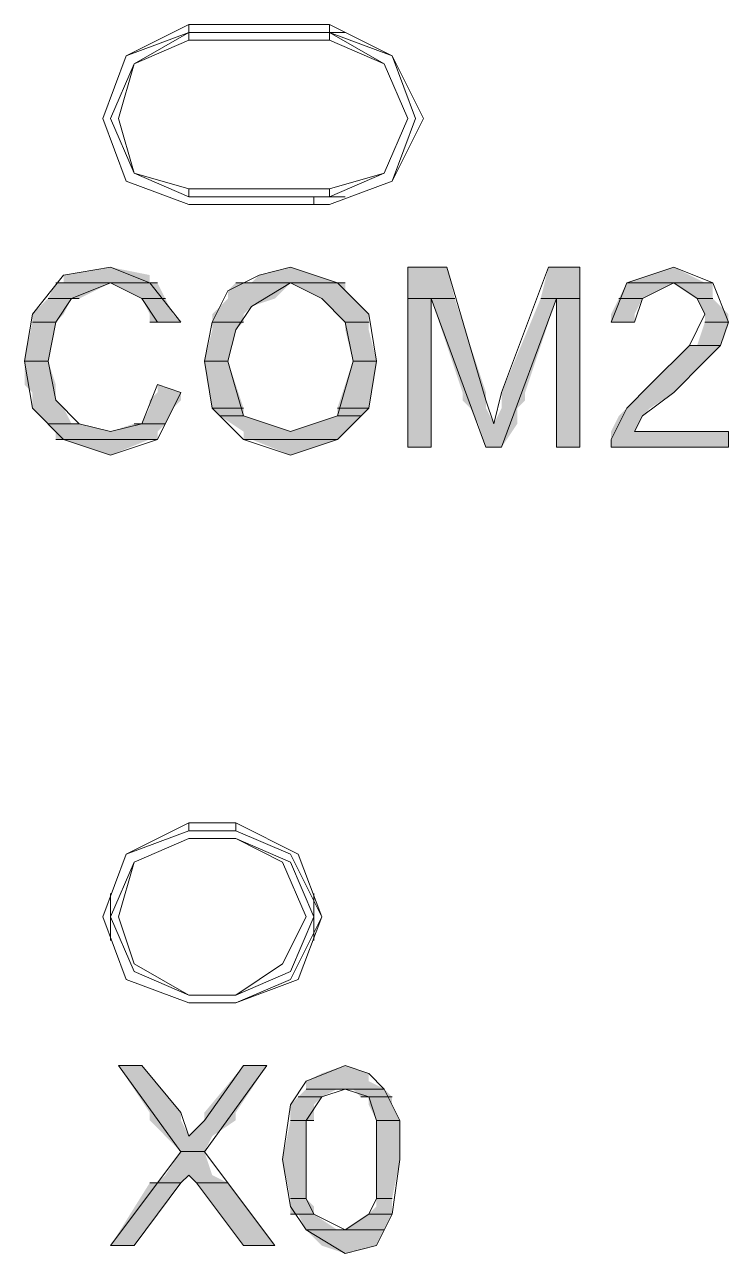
# Model space of a CAD drawing. Header units: millimetres. Extents: x -11 to 1219, y 0 to 1751.
# Drawn here: x 254.78 to 259.87, y 936.95 to 945.84 of the extents above; entities that cross this region are included whole.
import ezdxf

# ---------------------------------------------------------------- set-up
doc = ezdxf.new("R2010")
doc.units = ezdxf.units.MM
doc.header["$LTSCALE"] = 10
doc.layers.add('_MULTI_WIRE', color=9, linetype='CONTINUOUS')
doc.layers.add('PDF_Geometry', color=7, linetype='CONTINUOUS', true_color=0x151d1f)
doc.layers.add('PDF_Solid Fills', color=7, linetype='CONTINUOUS', true_color=0x070809)
doc.layers.get('_MULTI_WIRE').off()

# ---------------------------------------------------------------- blocks, each defined once
blk = doc.blocks.new('DVP-28SWS211R')
at = {"layer": 'PDF_Geometry', "color": 7, "lineweight": 9, "true_color": 0xffffff}
for p, q in [((2.6626, -18.8648), (3.1158, -18.6382)), ((3.1158, -18.6382), (3.1158, -18.6949)), ((3.1158, -18.6382), (4.1355, -18.6382)), ((4.1355, -18.6382), (4.1355, -18.6949)), ((4.5887, -18.8649), (4.1355, -18.6382)), ((2.6626, -18.8649), (3.1158, -18.695)), ((3.1158, -18.695), (2.7192, -18.9216)), ((3.1158, -18.7516), (2.7192, -18.9216)), ((3.1158, -18.695), (3.1158, -18.7516)), ((4.1355, -18.695), (3.1158, -18.695)), ((3.1158, -18.695), (4.1355, -18.695)), ((4.1355, -18.7516), (3.1158, -18.7516)), ((4.0222, -18.695), (4.0222, -18.695)), ((4.2488, -18.695), (4.0222, -18.695)), ((4.1355, -18.6949), (4.5887, -18.8649)), ((4.1355, -18.695), (4.1355, -18.7516)), ((4.1355, -18.695), (4.5321, -18.9216)), ((4.5321, -18.9215), (4.1355, -18.7516)), ((2.4926, -19.3181), (2.6626, -18.8648)), ((2.4926, -19.3181), (2.6626, -18.8649)), ((2.7192, -18.9216), (2.5493, -19.3181)), ((2.7192, -18.9216), (2.6059, -19.3181)), ((4.702, -19.3181), (4.5321, -18.9215)), ((4.5321, -18.9216), (4.702, -19.3181)), ((4.5887, -18.8649), (4.7587, -19.3181)), ((4.8153, -19.3181), (4.5887, -18.8649)), ((2.6626, -19.7713), (2.4926, -19.3181)), ((2.6626, -19.7713), (2.4926, -19.3181)), ((2.5493, -19.3181), (2.7192, -19.7147)), ((2.6059, -19.3181), (2.7192, -19.7147)), ((4.702, -19.3181), (4.5321, -19.7147)), ((4.5321, -19.7146), (4.702, -19.3181)), ((4.7587, -19.3181), (4.5887, -19.7713)), ((4.5887, -19.7713), (4.8153, -19.3181)), ((2.7192, -19.7147), (3.1158, -19.8846)), ((2.7192, -19.7147), (3.1158, -19.828)), ((4.1355, -19.8279), (4.5321, -19.7146)), ((4.5321, -19.7147), (4.1355, -19.8846)), ((3.1158, -19.9413), (2.6626, -19.7713)), ((3.1158, -19.9412), (2.6626, -19.7713)), ((3.1158, -19.8279), (4.1355, -19.8279)), ((3.1158, -19.8846), (3.1158, -19.828)), ((4.5887, -19.7713), (4.1355, -19.9412)), ((4.1355, -19.9412), (4.5887, -19.7713)), ((4.1355, -19.8846), (4.1355, -19.828)), ((4.1355, -19.8846), (3.1158, -19.8846)), ((4.0222, -19.9412), (4.0222, -19.8846)), ((4.0222, -19.8846), (4.2488, -19.8846)), ((3.1158, -19.9412), (3.1158, -19.9412)), ((4.1355, -19.9412), (3.1158, -19.9412)), ((3.1158, -19.9412), (4.1355, -19.9412)), ((4.1355, -19.9412), (4.1355, -19.9412)), ((2.2094, -20.4511), (1.9828, -20.7344)), ((2.5493, -20.3945), (2.2094, -20.4511)), ((2.8326, -20.5078), (2.5493, -20.3945)), ((3.6257, -20.4511), (3.3991, -20.5644)), ((3.8523, -20.3945), (3.6257, -20.4511)), ((4.1922, -20.5078), (3.8523, -20.3945)), ((4.702, -20.3945), (4.9853, -20.3945)), ((4.9853, -20.3945), (4.702, -20.3945)), ((4.9853, -20.3945), (4.702, -20.3945)), ((4.702, -20.3945), (4.702, -21.6975)), ((5.2685, -21.3576), (4.9853, -20.3945)), ((5.7218, -20.3945), (5.3818, -21.3009)), ((5.7218, -20.3945), (5.9484, -20.3945)), ((5.9484, -20.3945), (5.7218, -20.3945)), ((5.9484, -20.3945), (5.7218, -20.3945)), ((5.9484, -21.6975), (5.9484, -20.3945)), ((6.6282, -20.3945), (6.2883, -20.5078)), ((6.9114, -20.5078), (6.6282, -20.3945)), ((2.2094, -20.5078), (2.1527, -20.5078)), ((2.1527, -20.5078), (2.8892, -20.5078)), ((2.8892, -20.5078), (2.2094, -20.5078)), ((2.2094, -20.5078), (2.8892, -20.5078)), ((2.8892, -20.5078), (2.2094, -20.5078)), ((2.2661, -20.6211), (2.5493, -20.5078)), ((2.5493, -20.5078), (2.7759, -20.6211)), ((3.0592, -20.791), (2.8326, -20.5078)), ((3.569, -20.5078), (3.4557, -20.5078)), ((3.4557, -20.5078), (4.2488, -20.5078)), ((4.2488, -20.5078), (3.569, -20.5078)), ((3.569, -20.5078), (4.2488, -20.5078)), ((4.2488, -20.5078), (3.569, -20.5078)), ((3.569, -20.6777), (3.8523, -20.5078)), ((3.8523, -20.5078), (4.0789, -20.6211)), ((4.4188, -20.7344), (4.1922, -20.5078)), ((6.2883, -20.5078), (6.175, -20.791)), ((6.2883, -20.5078), (6.9114, -20.5078)), ((6.9114, -20.5078), (6.2883, -20.5078)), ((6.2883, -20.5078), (6.9114, -20.5078)), ((6.9114, -20.5078), (6.2883, -20.5078)), ((6.2883, -20.5078), (6.9114, -20.5078)), ((6.9114, -20.5078), (6.2883, -20.5078)), ((6.2883, -20.5078), (6.9114, -20.5078)), ((6.9114, -20.5078), (6.2883, -20.5078)), ((6.4016, -20.6211), (6.6282, -20.5078)), ((6.6282, -20.5078), (6.7981, -20.6211)), ((7.0247, -20.791), (6.9114, -20.5078)), ((2.0961, -20.6211), (2.266, -20.6211)), ((2.266, -20.6211), (2.0961, -20.6211)), ((2.0961, -20.6211), (2.3227, -20.6211)), ((2.266, -20.6211), (2.0961, -20.6211)), ((2.1528, -20.791), (2.2661, -20.6211)), ((2.3227, -20.6211), (2.266, -20.6211)), ((2.7759, -20.6211), (2.9459, -20.6211)), ((2.9459, -20.6211), (2.7759, -20.6211)), ((2.7759, -20.6211), (2.9459, -20.6211)), ((2.9459, -20.6211), (2.7759, -20.6211)), ((2.7759, -20.6211), (2.8892, -20.791)), ((3.3991, -20.5644), (3.2858, -20.7911)), ((4.0789, -20.6211), (4.2488, -20.791)), ((4.702, -20.6211), (4.872, -20.6211)), ((4.872, -20.6211), (4.702, -20.6211)), ((4.702, -20.6211), (4.872, -20.6211)), ((4.872, -20.6211), (4.702, -20.6211)), ((4.872, -20.6211), (5.0419, -20.6211)), ((5.0419, -20.6211), (4.872, -20.6211)), ((4.872, -20.6211), (5.0419, -20.6211)), ((5.0419, -20.6211), (4.872, -20.6211)), ((4.872, -21.6975), (4.872, -20.6211)), ((4.872, -20.6211), (5.2685, -21.6975)), ((5.3818, -21.6975), (5.7784, -20.6211)), ((5.6651, -20.6211), (5.9484, -20.6211)), ((5.9484, -20.6211), (5.6651, -20.6211)), ((5.6651, -20.6211), (5.9484, -20.6211)), ((5.9484, -20.6211), (5.6651, -20.6211)), ((5.7784, -20.6211), (5.7784, -21.6975)), ((6.2316, -20.6211), (6.4016, -20.6211)), ((6.4016, -20.6211), (6.2316, -20.6211)), ((6.2316, -20.6211), (6.4016, -20.6211)), ((6.4016, -20.6211), (6.2316, -20.6211)), ((6.3449, -20.791), (6.4016, -20.6211)), ((6.7981, -20.6211), (6.9114, -20.6211)), ((6.9114, -20.6211), (6.7981, -20.6211)), ((6.7981, -20.6211), (6.9114, -20.6211)), ((6.9114, -20.6211), (6.7981, -20.6211)), ((6.7981, -20.6211), (6.8548, -20.7344)), ((3.4557, -20.8477), (3.569, -20.6777)), ((1.9828, -20.7344), (1.9261, -21.0743)), ((1.9828, -20.791), (2.1527, -20.791)), ((2.1527, -20.791), (1.9828, -20.791)), ((1.9828, -20.791), (2.1527, -20.791)), ((2.1527, -20.791), (1.9828, -20.791)), ((1.9828, -20.791), (2.1527, -20.791)), ((2.1527, -20.791), (1.9828, -20.791)), ((1.9828, -20.791), (2.1527, -20.791)), ((2.1527, -20.791), (1.9828, -20.791)), ((2.0961, -21.0743), (2.1528, -20.791)), ((2.8326, -20.791), (2.8892, -20.791)), ((2.8892, -20.791), (2.8326, -20.791)), ((2.8326, -20.791), (3.0592, -20.791)), ((2.8892, -20.791), (2.8326, -20.791)), ((3.0592, -20.791), (2.8892, -20.791)), ((2.8892, -20.791), (2.8892, -20.791)), ((2.8892, -20.791), (2.8892, -20.791)), ((2.8892, -20.791), (3.0592, -20.791)), ((3.2858, -20.7911), (3.2291, -21.0743)), ((3.2858, -20.791), (3.5124, -20.791)), ((3.5124, -20.791), (3.2858, -20.791)), ((3.2858, -20.791), (3.5124, -20.791)), ((3.5124, -20.791), (3.2858, -20.791)), ((4.2488, -20.791), (4.4188, -20.791)), ((4.4188, -20.791), (4.2488, -20.791)), ((4.2488, -20.791), (4.4188, -20.791)), ((4.4188, -20.791), (4.2488, -20.791)), ((4.2488, -20.791), (4.3055, -21.0743)), ((4.4754, -21.0743), (4.4188, -20.7344)), ((6.175, -20.791), (6.3449, -20.791)), ((6.3449, -20.791), (6.175, -20.791)), ((6.175, -20.791), (6.3449, -20.791)), ((6.3449, -20.791), (6.175, -20.791)), ((6.175, -20.791), (6.3449, -20.791)), ((6.3449, -20.791), (6.175, -20.791)), ((6.175, -20.791), (6.3449, -20.791)), ((6.8548, -20.7344), (6.7415, -20.961)), ((6.8548, -20.791), (7.0247, -20.791)), ((7.0247, -20.791), (6.8548, -20.791)), ((6.8548, -20.791), (7.0247, -20.791)), ((7.0247, -20.791), (6.8548, -20.791)), ((6.8548, -20.791), (7.0247, -20.791)), ((7.0247, -20.791), (6.8548, -20.791)), ((6.8548, -20.791), (7.0247, -20.791)), ((7.0247, -20.791), (6.8548, -20.791)), ((6.9681, -20.961), (7.0247, -20.791)), ((3.399, -21.0743), (3.4557, -20.8477)), ((6.7415, -20.961), (6.4582, -21.2443)), ((6.7981, -20.961), (6.7415, -20.961)), ((6.7415, -20.961), (6.9681, -20.961)), ((6.9681, -20.961), (6.7981, -20.961)), ((6.7981, -20.961), (6.9681, -20.961)), ((6.9681, -20.961), (6.7981, -20.961)), ((6.8548, -21.0743), (6.9681, -20.961)), ((1.9261, -21.0743), (2.0961, -21.0743)), ((2.0961, -21.0743), (1.9261, -21.0743)), ((1.9261, -21.0743), (2.0961, -21.0743)), ((2.0961, -21.0743), (1.9261, -21.0743)), ((1.9261, -21.0743), (1.9828, -21.4142)), ((2.1528, -21.3576), (2.0961, -21.0743)), ((3.2291, -21.0743), (3.3991, -21.0743)), ((3.3991, -21.0743), (3.2291, -21.0743)), ((3.2291, -21.0743), (3.3991, -21.0743)), ((3.3991, -21.0743), (3.2291, -21.0743)), ((3.2291, -21.0743), (3.3991, -21.0743)), ((3.3991, -21.0743), (3.2291, -21.0743)), ((3.2291, -21.0743), (3.3991, -21.0743)), ((3.3991, -21.0743), (3.2291, -21.0743)), ((3.2291, -21.0743), (3.3991, -21.0743)), ((3.3991, -21.0743), (3.2291, -21.0743)), ((3.2291, -21.0743), (3.3991, -21.0743)), ((3.3991, -21.0743), (3.2291, -21.0743)), ((3.2291, -21.0743), (3.2858, -21.4142)), ((3.5123, -21.4708), (3.399, -21.0743)), ((4.3055, -21.0743), (4.1922, -21.4708)), ((4.3055, -21.0743), (4.4754, -21.0743)), ((4.4754, -21.0743), (4.3055, -21.0743)), ((4.3055, -21.0743), (4.4754, -21.0743)), ((4.4754, -21.0743), (4.3055, -21.0743)), ((4.3055, -21.0743), (4.4754, -21.0743)), ((4.4754, -21.0743), (4.3055, -21.0743)), ((4.3055, -21.0743), (4.4754, -21.0743)), ((4.4754, -21.0743), (4.3055, -21.0743)), ((4.3055, -21.0743), (4.4754, -21.0743)), ((4.4754, -21.0743), (4.3055, -21.0743)), ((4.3055, -21.0743), (4.4754, -21.0743)), ((4.4754, -21.0743), (4.3055, -21.0743)), ((4.4188, -21.4142), (4.4754, -21.0743)), ((6.6282, -21.3009), (6.8548, -21.0743)), ((2.8892, -21.2443), (2.7759, -21.5275)), ((3.0592, -21.3009), (2.8892, -21.2443)), ((6.4582, -21.2443), (6.2883, -21.4142)), ((2.8892, -21.6408), (3.0592, -21.3009)), ((5.3818, -21.3009), (5.3252, -21.5275)), ((6.4016, -21.4709), (6.6282, -21.3009)), ((1.9828, -21.4142), (2.2094, -21.6408)), ((2.3227, -21.5275), (2.1528, -21.3576)), ((3.2858, -21.4142), (3.5124, -21.4142)), ((3.5124, -21.4142), (3.2858, -21.4142)), ((3.2858, -21.4142), (3.5124, -21.4142)), ((3.5124, -21.4142), (3.2858, -21.4142)), ((3.2858, -21.4142), (3.5124, -21.6408)), ((4.1922, -21.4142), (4.4188, -21.4142)), ((4.4188, -21.4142), (4.1922, -21.4142)), ((4.1922, -21.4142), (4.4188, -21.4142)), ((4.4188, -21.4142), (4.1922, -21.4142)), ((4.1922, -21.6408), (4.4188, -21.4142)), ((5.3252, -21.5275), (5.2685, -21.3576)), ((6.2883, -21.4142), (6.175, -21.6408)), ((3.3424, -21.4708), (3.5124, -21.4708)), ((3.5124, -21.4708), (3.3424, -21.4708)), ((3.3424, -21.4708), (3.5124, -21.4708)), ((3.5124, -21.4708), (3.3424, -21.4708)), ((3.8523, -21.5841), (3.5123, -21.4708)), ((4.1922, -21.4708), (3.8523, -21.5841)), ((4.1922, -21.4708), (4.3622, -21.4708)), ((4.3622, -21.4708), (4.1922, -21.4708)), ((4.1922, -21.4708), (4.3622, -21.4708)), ((4.3622, -21.4708), (4.1922, -21.4708)), ((6.3449, -21.5842), (6.4016, -21.4709)), ((2.0961, -21.5275), (2.3227, -21.5275)), ((2.3227, -21.5275), (2.0961, -21.5275)), ((2.0961, -21.5275), (2.3227, -21.5275)), ((2.3227, -21.5275), (2.0961, -21.5275)), ((2.5493, -21.5842), (2.3227, -21.5275)), ((2.7759, -21.5275), (2.5493, -21.5842)), ((2.7759, -21.5275), (2.7193, -21.5275)), ((2.7193, -21.5275), (2.9459, -21.5275)), ((2.9459, -21.5275), (2.7759, -21.5275)), ((2.7759, -21.5275), (2.9459, -21.5275)), ((2.9459, -21.5275), (2.7759, -21.5275)), ((6.3449, -21.5842), (7.0247, -21.5842)), ((7.0247, -21.5842), (6.3449, -21.5842)), ((7.0247, -21.5842), (6.3449, -21.5842)), ((7.0247, -21.6975), (7.0247, -21.5842)), ((2.1527, -21.6408), (2.8325, -21.6408)), ((2.8325, -21.6408), (2.1527, -21.6408)), ((2.1527, -21.6408), (2.8892, -21.6408)), ((2.8325, -21.6408), (2.1527, -21.6408)), ((2.2094, -21.6408), (2.5493, -21.7541)), ((2.5493, -21.7541), (2.8892, -21.6408)), ((2.8892, -21.6408), (2.8325, -21.6408)), ((3.5124, -21.6408), (4.1922, -21.6408)), ((4.1922, -21.6408), (3.5124, -21.6408)), ((3.5124, -21.6408), (4.1922, -21.6408)), ((4.1922, -21.6408), (3.5124, -21.6408)), ((3.5124, -21.6408), (3.8523, -21.7541)), ((3.8523, -21.7541), (4.1922, -21.6408)), ((4.702, -21.6975), (4.872, -21.6975)), ((4.872, -21.6975), (4.702, -21.6975)), ((4.702, -21.6975), (4.872, -21.6975)), ((5.2685, -21.6975), (5.3818, -21.6975)), ((5.2686, -21.6975), (5.3819, -21.6975)), ((5.3819, -21.6975), (5.2686, -21.6975)), ((5.7784, -21.6975), (5.9484, -21.6975)), ((5.9484, -21.6975), (5.7784, -21.6975)), ((5.7784, -21.6975), (5.9484, -21.6975)), ((6.175, -21.6408), (6.175, -21.6975)), ((6.175, -21.6975), (7.0247, -21.6975)), ((7.0247, -21.6975), (6.175, -21.6975)), ((6.175, -21.6975), (7.0247, -21.6975)), ((2.6626, -24.6433), (3.1158, -24.4167)), ((3.1158, -24.4167), (3.1158, -24.4734)), ((3.1158, -24.4167), (3.4557, -24.4167)), ((3.4557, -24.4167), (3.4557, -24.4734)), ((3.9089, -24.6433), (3.4557, -24.4167)), ((3.1158, -24.4734), (2.6626, -24.6433)), ((2.7192, -24.7), (3.1158, -24.53)), ((3.1158, -24.53), (2.7192, -24.7)), ((3.4557, -24.4734), (3.1158, -24.4734)), ((3.1158, -24.53), (3.1158, -24.53)), ((3.1158, -24.53), (3.4557, -24.53)), ((3.4557, -24.53), (3.1158, -24.53)), ((3.4557, -24.4733), (3.8523, -24.6433)), ((3.4557, -24.53), (3.4557, -24.53)), ((3.4557, -24.53), (3.7956, -24.7)), ((3.8523, -24.7), (3.4557, -24.53)), ((2.4926, -25.0965), (2.6626, -24.6433)), ((2.6626, -24.6433), (2.4926, -25.0965)), ((2.7192, -24.7), (2.5493, -25.0965)), ((2.6059, -25.0965), (2.7192, -24.7)), ((3.7956, -24.7), (3.9656, -25.0965)), ((3.8523, -24.6433), (4.0789, -25.0965)), ((4.0222, -25.0965), (3.8523, -24.7)), ((4.0789, -25.0965), (3.9089, -24.6433)), ((2.5493, -25.2665), (2.5493, -24.9266)), ((4.0222, -25.2665), (4.0222, -24.9266)), ((2.6626, -25.5498), (2.4926, -25.0965)), ((2.4926, -25.0965), (2.6626, -25.5498)), ((2.5493, -25.0965), (2.7192, -25.4931)), ((2.7192, -25.4364), (2.6059, -25.0965)), ((3.9656, -25.0965), (3.7956, -25.4365)), ((4.0789, -25.0965), (3.8523, -25.5497)), ((3.8523, -25.4931), (4.0222, -25.0965)), ((3.9089, -25.5497), (4.0789, -25.0965)), ((3.1158, -25.6631), (2.7192, -25.4364)), ((3.7956, -25.4365), (3.4557, -25.6631)), ((2.7192, -25.4931), (3.1158, -25.6631)), ((3.4557, -25.6631), (3.8523, -25.4931)), ((3.1158, -25.7197), (2.6626, -25.5498)), ((2.6626, -25.5498), (3.1158, -25.7197)), ((3.8523, -25.5497), (3.4557, -25.7197)), ((3.4557, -25.7197), (3.9089, -25.5497)), ((3.1158, -25.6631), (3.1158, -25.6631)), ((3.4557, -25.6631), (3.1158, -25.6631)), ((3.1158, -25.6631), (3.4557, -25.6631)), ((3.4557, -25.6631), (3.4557, -25.6631)), ((3.1158, -25.7197), (3.1158, -25.7197)), ((3.4557, -25.7197), (3.1158, -25.7197)), ((3.1158, -25.7197), (3.4557, -25.7197)), ((3.4557, -25.7197), (3.4557, -25.7197)), ((2.6059, -26.1729), (2.7759, -26.1729)), ((2.7759, -26.1729), (2.6059, -26.1729)), ((2.7759, -26.1729), (2.6059, -26.1729)), ((2.6059, -26.1729), (3.0591, -26.7961)), ((3.0591, -26.5128), (2.7759, -26.1729)), ((3.2291, -26.7961), (3.6823, -26.1729)), ((3.5124, -26.1729), (3.2291, -26.5695)), ((3.5124, -26.1729), (3.6823, -26.1729)), ((3.6823, -26.1729), (3.5124, -26.1729)), ((3.6823, -26.1729), (3.5124, -26.1729)), ((4.2488, -26.1729), (3.9656, -26.2862)), ((4.4188, -26.2296), (4.2488, -26.1729)), ((4.5321, -26.3429), (4.4188, -26.2296)), ((3.9656, -26.2862), (3.8523, -26.4562)), ((3.9089, -26.3995), (4.0789, -26.3995)), ((4.0789, -26.3995), (3.9089, -26.3995)), ((3.9089, -26.3995), (4.0789, -26.3995)), ((4.0789, -26.3995), (3.9089, -26.3995)), ((3.9656, -26.3428), (4.1922, -26.3428)), ((4.1922, -26.3428), (3.9656, -26.3428)), ((3.9656, -26.3428), (4.2488, -26.3428)), ((4.1922, -26.3428), (3.9656, -26.3428)), ((3.9656, -26.5695), (4.0789, -26.3995)), ((4.0789, -26.3995), (4.2488, -26.3428)), ((4.2488, -26.3428), (4.1922, -26.3428)), ((4.2488, -26.3428), (4.5321, -26.3428)), ((4.5321, -26.3428), (4.2488, -26.3428)), ((4.2488, -26.3428), (4.5321, -26.3428)), ((4.5321, -26.3428), (4.2488, -26.3428)), ((4.2488, -26.3428), (4.4188, -26.3995)), ((4.3621, -26.3995), (4.5887, -26.3995)), ((4.5887, -26.3995), (4.3621, -26.3995)), ((4.3621, -26.3995), (4.5887, -26.3995)), ((4.5887, -26.3995), (4.3621, -26.3995)), ((4.4188, -26.3995), (4.4754, -26.5695)), ((4.6454, -26.5695), (4.5321, -26.3429)), ((3.8523, -26.4562), (3.7956, -26.8527)), ((3.1158, -26.6828), (3.0591, -26.5128)), ((3.2291, -26.5695), (3.1158, -26.6828)), ((3.8523, -26.5694), (3.9656, -26.5694)), ((3.9656, -26.5694), (3.8523, -26.5694)), ((3.8523, -26.5694), (4.0222, -26.5694)), ((3.9656, -26.5694), (3.8523, -26.5694)), ((3.8523, -26.5694), (3.9656, -26.5694)), ((3.9656, -26.5694), (3.8523, -26.5694)), ((3.8523, -26.5694), (3.9656, -26.5694)), ((3.9656, -26.5694), (3.8523, -26.5694)), ((4.0222, -26.5694), (3.9656, -26.5694)), ((3.9656, -26.8527), (3.9656, -26.5695)), ((4.4754, -26.5694), (4.6454, -26.5694)), ((4.6454, -26.5694), (4.4754, -26.5694)), ((4.4754, -26.5694), (4.6454, -26.5694)), ((4.6454, -26.5694), (4.4754, -26.5694)), ((4.4754, -26.5694), (4.6454, -26.5694)), ((4.6454, -26.5694), (4.4754, -26.5694)), ((4.4754, -26.5694), (4.6454, -26.5694)), ((4.6454, -26.5694), (4.4754, -26.5694)), ((4.4754, -26.5695), (4.4754, -26.8527)), ((4.6454, -26.8527), (4.6454, -26.5695)), ((3.0591, -26.7961), (2.5493, -27.4759)), ((3.0592, -26.796), (3.2291, -26.796)), ((3.2291, -26.796), (3.0592, -26.796)), ((3.0592, -26.796), (3.2291, -26.796)), ((3.2291, -26.796), (3.0592, -26.796)), ((3.739, -27.4759), (3.2291, -26.7961)), ((3.7956, -26.8527), (3.8523, -27.1926)), ((3.9656, -27.136), (3.9656, -26.8527)), ((4.4754, -26.8527), (4.4754, -27.136)), ((4.5887, -27.2493), (4.6454, -26.8527)), ((2.7192, -27.4759), (3.0591, -27.0227)), ((2.8892, -27.0226), (2.8326, -27.0226)), ((2.8326, -27.0226), (3.0592, -27.0226)), ((3.0592, -27.0226), (2.8892, -27.0226)), ((2.8892, -27.0226), (3.0592, -27.0226)), ((3.0592, -27.0226), (2.8892, -27.0226)), ((3.0591, -27.0227), (3.1158, -26.966)), ((3.1158, -26.966), (3.1724, -27.0227)), ((3.1724, -27.0227), (3.5124, -27.4759)), ((3.1725, -27.0226), (3.3991, -27.0226)), ((3.3991, -27.0226), (3.1725, -27.0226)), ((3.1725, -27.0226), (3.3991, -27.0226)), ((3.3991, -27.0226), (3.1725, -27.0226)), ((3.8523, -27.1359), (3.9656, -27.1359)), ((3.9656, -27.1359), (3.8523, -27.1359)), ((3.8523, -27.1359), (3.9656, -27.1359)), ((3.9656, -27.1359), (3.8523, -27.1359)), ((3.8523, -27.1926), (3.9656, -27.3626)), ((4.0222, -27.2493), (3.9656, -27.136)), ((4.4754, -27.136), (4.4188, -27.2493)), ((4.4754, -27.1359), (4.5887, -27.1359)), ((4.5887, -27.1359), (4.4754, -27.1359)), ((4.4754, -27.1359), (4.5887, -27.1359)), ((4.5887, -27.1359), (4.4754, -27.1359)), ((3.8523, -27.2493), (4.0222, -27.2493)), ((4.0222, -27.2493), (3.8523, -27.2493)), ((3.8523, -27.2493), (4.0222, -27.2493)), ((4.0222, -27.2493), (3.8523, -27.2493)), ((3.9089, -27.2493), (4.0222, -27.2493)), ((4.0222, -27.2493), (3.9089, -27.2493)), ((3.9089, -27.2493), (4.0222, -27.2493)), ((4.0222, -27.2493), (3.9089, -27.2493)), ((4.2488, -27.3626), (4.0222, -27.2493)), ((4.4188, -27.2493), (4.2488, -27.3626)), ((4.4188, -27.2493), (4.5887, -27.2493)), ((4.5887, -27.2493), (4.4188, -27.2493)), ((4.4188, -27.2493), (4.5887, -27.2493)), ((4.5887, -27.2493), (4.4188, -27.2493)), ((4.4188, -27.2493), (4.5887, -27.2493)), ((4.5887, -27.2493), (4.4188, -27.2493)), ((4.4188, -27.2493), (4.5887, -27.2493)), ((4.5887, -27.2493), (4.4188, -27.2493)), ((4.4754, -27.4759), (4.5887, -27.2493)), ((3.9656, -27.3626), (4.2488, -27.3626)), ((4.2488, -27.3626), (3.9656, -27.3626)), ((3.9656, -27.3626), (4.2488, -27.3626)), ((4.2488, -27.3626), (3.9656, -27.3626)), ((3.9656, -27.3626), (4.2488, -27.5325)), ((4.2488, -27.3626), (4.5321, -27.3626)), ((4.5321, -27.3626), (4.2488, -27.3626)), ((4.2488, -27.3626), (4.5321, -27.3626)), ((4.5321, -27.3626), (4.2488, -27.3626)), ((2.5493, -27.4759), (2.7192, -27.4759)), ((2.7192, -27.4759), (2.5493, -27.4759)), ((2.5493, -27.4759), (2.7192, -27.4759)), ((3.5124, -27.4759), (3.739, -27.4759)), ((3.739, -27.4759), (3.5124, -27.4759)), ((3.5124, -27.4759), (3.739, -27.4759)), ((4.2488, -27.5325), (4.4754, -27.4759))]:
    blk.add_line(p, q, dxfattribs=at)
at = {"layer": 'PDF_Solid Fills', "color": 7, "lineweight": 9, "true_color": 0xffffff, "transparency": 33554559}
for points in [[(2.5493, -20.3945), (2.2094, -20.4511), (2.8325, -20.4511)], [(2.2094, -20.4511), (2.2094, -20.5078), (2.8325, -20.5078)], [(2.2094, -20.4511), (2.8325, -20.4511), (2.8325, -20.5078)], [(3.6256, -20.4511), (3.569, -20.5078), (4.1922, -20.5078)], [(3.6256, -20.4511), (4.0222, -20.4511), (4.1922, -20.5078)], [(3.8523, -20.3945), (3.6257, -20.4511), (4.0222, -20.4511)], [(4.702, -20.3945), (4.702, -20.6211), (5.0419, -20.6211)], [(4.702, -20.3945), (4.9853, -20.3945), (5.0419, -20.6211)], [(5.7218, -20.3945), (5.6651, -20.6211), (5.9484, -20.6211)], [(5.7218, -20.3945), (5.9484, -20.3945), (5.9484, -20.6211)], [(6.6282, -20.3945), (6.2883, -20.5078), (6.8548, -20.5078)], [(2.1527, -20.5078), (2.0961, -20.6211), (2.3227, -20.6211)], [(2.1527, -20.5078), (2.5493, -20.5078), (2.3227, -20.6211)], [(2.5493, -20.5078), (2.7759, -20.6211), (2.9458, -20.6211)], [(2.5493, -20.5078), (2.8892, -20.5078), (2.9458, -20.6211)], [(3.4557, -20.5078), (3.3991, -20.5644), (3.7956, -20.5644)], [(3.4557, -20.5078), (3.8523, -20.5078), (3.7956, -20.5644)], [(3.8523, -20.5078), (3.9656, -20.5644), (4.2488, -20.5644)], [(3.8523, -20.5078), (4.2488, -20.5078), (4.2488, -20.5644)], [(6.2883, -20.5078), (6.2316, -20.6211), (6.4016, -20.6211)], [(6.2883, -20.5078), (6.6282, -20.5078), (6.4016, -20.6211)], [(6.6282, -20.5078), (6.7981, -20.6211), (6.9114, -20.6211)], [(6.6282, -20.5078), (6.9114, -20.5078), (6.9114, -20.6211)], [(2.0961, -20.6211), (1.9828, -20.7344), (2.2094, -20.7344)], [(2.0961, -20.6211), (2.266, -20.6211), (2.2094, -20.7344)], [(2.7759, -20.6211), (2.8326, -20.7344), (3.0025, -20.7344)], [(2.7759, -20.6211), (2.9459, -20.6211), (3.0025, -20.7344)], [(3.3991, -20.6211), (3.3424, -20.6777), (3.569, -20.6777)], [(3.3991, -20.5644), (3.3991, -20.6211), (3.739, -20.6211)], [(3.3991, -20.5644), (3.7956, -20.5644), (3.739, -20.6211)], [(3.3991, -20.6211), (3.739, -20.6211), (3.569, -20.6777)], [(3.9656, -20.5644), (4.0789, -20.6211), (4.3055, -20.6211)], [(3.9656, -20.5644), (4.2488, -20.5644), (4.3055, -20.6211)], [(4.0789, -20.6211), (4.1355, -20.6777), (4.3621, -20.6777)], [(4.0789, -20.6211), (4.3055, -20.6211), (4.3621, -20.6777)], [(4.702, -20.6211), (4.702, -21.3009), (4.872, -21.3009)], [(4.702, -20.6211), (4.872, -20.6211), (4.872, -21.3009)], [(4.872, -20.6211), (5.0986, -21.3009), (5.2685, -21.3009)], [(4.872, -20.6211), (5.0419, -20.6211), (5.2685, -21.3009)], [(5.6651, -20.6211), (5.3819, -21.3009), (5.5518, -21.3009)], [(5.6651, -20.6211), (5.7784, -20.6211), (5.5518, -21.3009)], [(5.7784, -20.6211), (5.7784, -21.3009), (5.9484, -21.3009)], [(5.7784, -20.6211), (5.9484, -20.6211), (5.9484, -21.3009)], [(6.2316, -20.6211), (6.175, -20.7344), (6.3449, -20.7344)], [(6.2316, -20.6211), (6.4016, -20.6211), (6.3449, -20.7344)], [(6.7981, -20.6211), (6.8548, -20.7344), (7.0247, -20.7344)], [(6.7981, -20.6211), (6.9114, -20.6211), (7.0247, -20.7344)], [(3.3424, -20.6777), (3.2858, -20.7344), (3.5124, -20.7344)], [(3.3424, -20.6777), (3.569, -20.6777), (3.5124, -20.7344)], [(4.1355, -20.6777), (4.1922, -20.7344), (4.4188, -20.7344)], [(4.1355, -20.6777), (4.3621, -20.6777), (4.4188, -20.7344)], [(1.9828, -20.791), (1.9261, -21.0743), (2.0961, -21.0743)], [(1.9828, -20.7344), (1.9828, -20.791), (2.1527, -20.791)], [(1.9828, -20.7344), (2.2094, -20.7344), (2.1527, -20.791)], [(1.9828, -20.791), (2.1527, -20.791), (2.0961, -21.0743)], [(2.8326, -20.7344), (2.8326, -20.791), (3.0592, -20.791)], [(2.8326, -20.7344), (3.0025, -20.7344), (3.0592, -20.791)], [(3.2858, -20.7344), (3.2858, -20.791), (3.5124, -20.791)], [(3.2858, -20.7344), (3.5124, -20.7344), (3.5124, -20.791)], [(3.2858, -20.791), (3.2858, -20.8477), (3.4557, -20.8477)], [(3.2858, -20.791), (3.5124, -20.791), (3.4557, -20.8477)], [(4.1922, -20.7344), (4.2488, -20.791), (4.4188, -20.791)], [(4.1922, -20.7344), (4.4188, -20.7344), (4.4188, -20.791)], [(4.2488, -20.791), (4.2488, -20.8477), (4.4188, -20.8477)], [(4.2488, -20.791), (4.4188, -20.791), (4.4188, -20.8477)], [(6.175, -20.7344), (6.175, -20.791), (6.3449, -20.791)], [(6.175, -20.7344), (6.3449, -20.7344), (6.3449, -20.791)], [(6.8548, -20.791), (6.7981, -20.961), (6.9681, -20.961)], [(6.8548, -20.7344), (6.8548, -20.791), (7.0247, -20.791)], [(6.8548, -20.7344), (7.0247, -20.7344), (7.0247, -20.791)], [(6.8548, -20.791), (7.0247, -20.791), (6.9681, -20.961)], [(3.2858, -20.8477), (3.2291, -21.0743), (3.3991, -21.0743)], [(3.2858, -20.8477), (3.4557, -20.8477), (3.3991, -21.0743)], [(4.2488, -20.8477), (4.3055, -21.0743), (4.4755, -21.0743)], [(4.2488, -20.8477), (4.4188, -20.8477), (4.4755, -21.0743)], [(6.7415, -20.961), (6.6282, -21.0743), (6.8548, -21.0743)], [(6.7415, -20.961), (6.9681, -20.961), (6.8548, -21.0743)], [(1.9261, -21.0743), (1.9261, -21.2442), (2.1527, -21.2442)], [(1.9261, -21.0743), (2.0961, -21.0743), (2.1527, -21.2442)], [(3.2291, -21.0743), (3.2858, -21.4142), (3.5124, -21.4142)], [(3.2291, -21.0743), (3.3991, -21.0743), (3.5124, -21.4142)], [(4.3055, -21.0743), (4.1922, -21.4142), (4.4188, -21.4142)], [(4.3055, -21.0743), (4.4754, -21.0743), (4.4188, -21.4142)], [(6.6282, -21.0743), (6.4582, -21.2442), (6.6848, -21.2442)], [(6.6282, -21.0743), (6.8548, -21.0743), (6.6848, -21.2442)], [(1.9261, -21.2442), (1.9828, -21.3009), (2.1527, -21.3009)], [(1.9261, -21.2442), (2.1527, -21.2442), (2.1527, -21.3009)], [(2.8892, -21.2442), (2.8892, -21.3009), (3.0592, -21.3009)], [(6.4582, -21.2442), (6.4016, -21.3009), (6.6282, -21.3009)], [(6.4582, -21.2442), (6.6848, -21.2442), (6.6282, -21.3009)], [(1.9828, -21.3009), (1.9828, -21.3576), (2.1527, -21.3576)], [(1.9828, -21.3009), (2.1527, -21.3009), (2.1527, -21.3576)], [(2.8892, -21.3009), (2.8326, -21.3576), (3.0592, -21.3576)], [(2.8892, -21.3009), (3.0592, -21.3009), (3.0592, -21.3576)], [(4.702, -21.3009), (4.702, -21.3576), (4.872, -21.3576)], [(4.702, -21.3009), (4.872, -21.3009), (4.872, -21.3576)], [(5.0986, -21.3009), (5.0986, -21.3576), (5.2685, -21.3576)], [(5.0986, -21.3009), (5.2685, -21.3009), (5.2685, -21.3576)], [(5.3819, -21.3009), (5.3819, -21.3576), (5.5518, -21.3576)], [(5.3819, -21.3009), (5.5518, -21.3009), (5.5518, -21.3576)], [(5.7784, -21.3009), (5.7784, -21.3576), (5.9484, -21.3576)], [(5.7784, -21.3009), (5.9484, -21.3009), (5.9484, -21.3576)], [(6.4016, -21.3009), (6.2883, -21.4142), (6.4582, -21.4142)], [(6.4016, -21.3009), (6.6282, -21.3009), (6.4582, -21.4142)], [(1.9828, -21.3575), (1.9828, -21.4142), (2.2094, -21.4142)], [(1.9828, -21.3575), (2.1527, -21.3575), (2.2094, -21.4142)], [(1.9828, -21.4142), (2.0961, -21.5275), (2.266, -21.5275)], [(1.9828, -21.4142), (2.2094, -21.4142), (2.266, -21.5275)], [(2.8326, -21.4142), (2.7759, -21.5275), (2.9459, -21.5275)], [(2.8326, -21.3575), (2.8326, -21.4142), (3.0025, -21.4142)], [(2.8326, -21.3575), (3.0592, -21.3575), (3.0025, -21.4142)], [(2.8326, -21.4142), (3.0025, -21.4142), (2.9459, -21.5275)], [(3.2858, -21.4142), (3.3424, -21.4709), (3.5124, -21.4709)], [(3.2858, -21.4142), (3.5124, -21.4142), (3.5124, -21.4709)], [(4.1922, -21.4142), (4.1922, -21.4709), (4.3622, -21.4709)], [(4.1922, -21.4142), (4.4188, -21.4142), (4.3622, -21.4709)], [(4.702, -21.3575), (4.702, -21.4142), (4.872, -21.4142)], [(4.702, -21.3575), (4.872, -21.3575), (4.872, -21.4142)], [(4.702, -21.4142), (4.702, -21.5275), (4.872, -21.5275)], [(4.702, -21.4142), (4.872, -21.4142), (4.872, -21.5275)], [(5.0986, -21.3575), (5.1552, -21.4142), (5.2685, -21.4142)], [(5.0986, -21.3575), (5.2685, -21.3575), (5.2685, -21.4142)], [(5.1552, -21.4142), (5.2119, -21.5275), (5.3252, -21.5275)], [(5.1552, -21.4142), (5.2685, -21.4142), (5.3252, -21.5275)], [(5.3819, -21.4142), (5.3252, -21.5275), (5.4952, -21.5275)], [(5.3819, -21.3575), (5.3819, -21.4142), (5.4952, -21.4142)], [(5.3819, -21.3575), (5.5518, -21.3575), (5.4952, -21.4142)], [(5.3819, -21.4142), (5.4952, -21.4142), (5.4952, -21.5275)], [(5.7784, -21.3575), (5.7784, -21.4142), (5.9484, -21.4142)], [(5.7784, -21.3575), (5.9484, -21.3575), (5.9484, -21.4142)], [(5.7784, -21.4142), (5.7784, -21.5275), (5.9484, -21.5275)], [(5.7784, -21.4142), (5.9484, -21.4142), (5.9484, -21.5275)], [(6.2883, -21.4142), (6.2316, -21.4709), (6.4016, -21.4709)], [(6.2883, -21.4142), (6.4582, -21.4142), (6.4016, -21.4709)], [(3.3424, -21.4708), (3.5124, -21.5841), (3.8523, -21.5841)], [(3.3424, -21.4708), (3.5124, -21.4708), (3.8523, -21.5841)], [(4.1922, -21.4708), (3.8523, -21.5841), (4.2488, -21.5841)], [(4.1922, -21.4708), (4.3622, -21.4708), (4.2488, -21.5841)], [(6.2316, -21.4708), (6.175, -21.5841), (6.3449, -21.5841)], [(6.2316, -21.4708), (6.4016, -21.4708), (6.3449, -21.5841)], [(2.0961, -21.5275), (2.1527, -21.5842), (2.5493, -21.5842)], [(2.0961, -21.5275), (2.3227, -21.5275), (2.5493, -21.5842)], [(2.1527, -21.5842), (2.1527, -21.6408), (2.8892, -21.6408)], [(2.1527, -21.5842), (2.8892, -21.5842), (2.8892, -21.6408)], [(2.7192, -21.5275), (2.5493, -21.5842), (2.8892, -21.5842)], [(2.7192, -21.5275), (2.9458, -21.5275), (2.8892, -21.5842)], [(3.5124, -21.5842), (3.5124, -21.6408), (4.1922, -21.6408)], [(3.5124, -21.5842), (4.2488, -21.5842), (4.1922, -21.6408)], [(4.702, -21.5275), (4.702, -21.6975), (4.872, -21.6975)], [(4.702, -21.5275), (4.872, -21.5275), (4.872, -21.6975)], [(5.2119, -21.5275), (5.2685, -21.6975), (5.3818, -21.6975)], [(5.2119, -21.5275), (5.4951, -21.5275), (5.3818, -21.6975)], [(5.7784, -21.5275), (5.7784, -21.6975), (5.9484, -21.6975)], [(5.7784, -21.5275), (5.9484, -21.5275), (5.9484, -21.6975)], [(6.175, -21.5842), (6.175, -21.6408), (7.0247, -21.6408)], [(6.175, -21.5842), (7.0247, -21.5842), (7.0247, -21.6408)], [(2.2094, -21.6408), (2.8325, -21.6408), (2.5493, -21.7541)], [(3.569, -21.6408), (4.1922, -21.6408), (3.8523, -21.7541)], [(6.175, -21.6408), (6.175, -21.6975), (7.0247, -21.6975)], [(6.175, -21.6408), (7.0247, -21.6408), (7.0247, -21.6975)], [(2.6059, -26.1729), (2.8325, -26.5128), (3.0591, -26.5128)], [(2.6059, -26.1729), (2.7759, -26.1729), (3.0591, -26.5128)], [(3.5124, -26.1729), (3.2291, -26.5128), (3.4557, -26.5128)], [(3.5124, -26.1729), (3.6823, -26.1729), (3.4557, -26.5128)], [(4.0789, -26.2296), (3.9656, -26.2862), (4.4188, -26.2862)], [(4.2488, -26.1729), (4.0789, -26.2296), (4.4188, -26.2296)], [(4.0789, -26.2296), (4.4188, -26.2296), (4.4188, -26.2862)], [(3.9656, -26.2862), (3.9656, -26.3429), (4.5321, -26.3429)], [(3.9656, -26.2862), (4.4188, -26.2862), (4.5321, -26.3429)], [(3.9089, -26.3995), (3.8523, -26.4561), (4.0222, -26.4561)], [(3.9656, -26.3428), (3.9089, -26.3995), (4.0789, -26.3995)], [(3.9089, -26.3995), (4.0789, -26.3995), (4.0222, -26.4561)], [(3.9656, -26.3428), (4.1922, -26.3428), (4.0789, -26.3995)], [(4.3055, -26.3428), (4.3621, -26.3995), (4.5888, -26.3995)], [(4.3055, -26.3428), (4.5321, -26.3428), (4.5888, -26.3995)], [(4.4188, -26.3995), (4.4188, -26.4561), (4.5887, -26.4561)], [(4.4188, -26.3995), (4.5887, -26.3995), (4.5887, -26.4561)], [(3.8523, -26.4561), (3.8523, -26.5694), (4.0222, -26.5694)], [(3.8523, -26.4561), (4.0222, -26.4561), (4.0222, -26.5694)], [(4.4188, -26.4561), (4.4754, -26.5694), (4.6454, -26.5694)], [(4.4188, -26.4561), (4.5887, -26.4561), (4.6454, -26.5694)], [(2.8326, -26.5128), (2.8326, -26.5694), (3.0592, -26.5694)], [(2.8326, -26.5128), (3.0592, -26.5128), (3.0592, -26.5694)], [(2.8326, -26.5694), (2.9459, -26.6827), (3.1158, -26.6827)], [(2.8326, -26.5694), (3.0592, -26.5694), (3.1158, -26.6827)], [(3.2291, -26.5694), (3.1158, -26.6827), (3.2858, -26.6827)], [(3.2291, -26.5128), (3.2291, -26.5694), (3.4557, -26.5694)], [(3.2291, -26.5128), (3.4557, -26.5128), (3.4557, -26.5694)], [(3.2291, -26.5694), (3.4557, -26.5694), (3.2858, -26.6827)], [(3.8523, -26.5694), (3.7956, -26.8527), (3.9656, -26.8527)], [(3.8523, -26.5694), (3.9656, -26.5694), (3.9656, -26.8527)], [(4.4754, -26.5694), (4.4754, -26.8527), (4.6454, -26.8527)], [(4.4754, -26.5694), (4.6454, -26.5694), (4.6454, -26.8527)], [(2.9459, -26.6827), (3.0592, -26.796), (3.2291, -26.796)], [(2.9459, -26.6827), (3.2858, -26.6827), (3.2291, -26.796)], [(3.0592, -26.796), (2.9459, -26.966), (3.2858, -26.966)], [(3.0592, -26.796), (3.2291, -26.796), (3.2858, -26.966)], [(3.7956, -26.8527), (3.8522, -27.1359), (3.9655, -27.1359)], [(3.7956, -26.8527), (3.9655, -26.8527), (3.9655, -27.1359)], [(4.4754, -26.8527), (4.4754, -27.1359), (4.5887, -27.1359)], [(4.4754, -26.8527), (4.6454, -26.8527), (4.5887, -27.1359)], [(2.8326, -27.0226), (2.5493, -27.4758), (2.7193, -27.4758)], [(2.8326, -27.0226), (3.0592, -27.0226), (2.7193, -27.4758)], [(2.9459, -26.966), (2.8892, -27.0227), (3.0592, -27.0227)], [(2.9459, -26.966), (3.1158, -26.966), (3.0592, -27.0227)], [(3.1158, -26.966), (3.1725, -27.0227), (3.3991, -27.0227)], [(3.1158, -26.966), (3.2858, -26.966), (3.3991, -27.0227)], [(3.1725, -27.0226), (3.5124, -27.4758), (3.739, -27.4758)], [(3.1725, -27.0226), (3.3991, -27.0226), (3.739, -27.4758)], [(3.8523, -27.1359), (3.8523, -27.1926), (4.0222, -27.1926)], [(3.8523, -27.1359), (3.9656, -27.1359), (4.0222, -27.1926)], [(3.8523, -27.1926), (3.8523, -27.2493), (4.0222, -27.2493)], [(3.8523, -27.1926), (4.0222, -27.1926), (4.0222, -27.2493)], [(4.4754, -27.1926), (4.4188, -27.2493), (4.5887, -27.2493)], [(4.4754, -27.1359), (4.4754, -27.1926), (4.5887, -27.1926)], [(4.4754, -27.1359), (4.5887, -27.1359), (4.5887, -27.1926)], [(4.4754, -27.1926), (4.5887, -27.1926), (4.5887, -27.2493)], [(3.9089, -27.2493), (3.9656, -27.3626), (4.1922, -27.3626)], [(3.9089, -27.2493), (4.0222, -27.2493), (4.1922, -27.3626)], [(4.4188, -27.2493), (4.2488, -27.3626), (4.5321, -27.3626)], [(4.4188, -27.2493), (4.5887, -27.2493), (4.5321, -27.3626)], [(3.9656, -27.3626), (4.0789, -27.4759), (4.4754, -27.4759)], [(3.9656, -27.3626), (4.5321, -27.3626), (4.4754, -27.4759)], [(4.0789, -27.4759), (4.4754, -27.4759), (4.2488, -27.5325)]]:
    blk.add_solid(points, dxfattribs=at)

msp = doc.modelspace()

# ---------------------------------------------------------------- block references
at = {"layer": '_MULTI_WIRE'}
msp.add_blockref('DVP-28SWS211R', (252.8495, 964.4776), dxfattribs=at)

doc.saveas('drawing.dxf')
